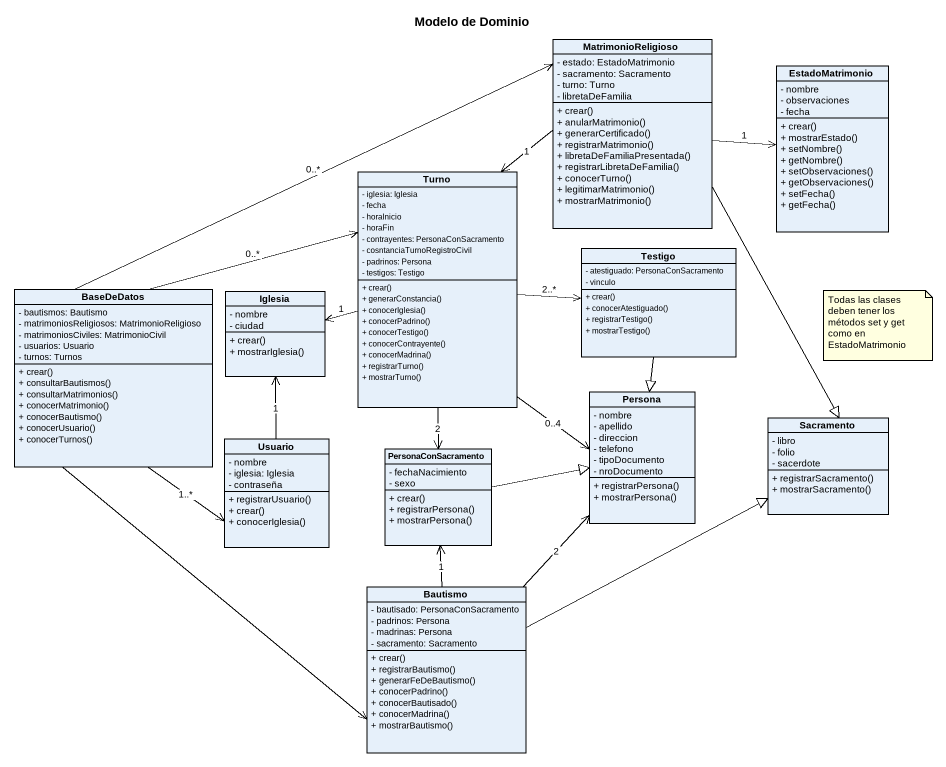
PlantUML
@startuml
title Modelo de Dominio
hide circle
hide empty members
skinparam classAttributeIconSize 0
class MatrimonioReligioso {
  - estado: EstadoMatrimonio
  - sacramento: Sacramento
  - turno: Turno
  - libretaDeFamilia
  + crear()
  + anularMatrimonio()
  + generarCertificado()
  + registrarMatrimonio()
  + libretaDeFamiliaPresentada()
  + registrarLibretaDeFamilia()
  + conocerTurno()
  + legitimarMatrimonio()
  + mostrarMatrimonio()
}
class EstadoMatrimonio {
  - nombre
  - observaciones
  - fecha
  + crear()
  + mostrarEstado()
  + setNombre()
  + getNombre()
  + setObservaciones()
  + getObservaciones()
  + setFecha()
  + getFecha()
}
class Turno {
  - iglesia: Iglesia
  - fecha
  - horaInicio
  - horaFin
  - contrayentes: PersonaConSacramento
  - cosntanciaTurnoRegistroCivil
  - padrinos: Persona
  - testigos: Testigo
  + crear()
  + generarConstancia()
  + conocerIglesia()
  + conocerPadrino()
  + conocerTestigo()
  + conocerContrayente()
  + conocerMadrina()
  + registrarTurno()
  + mostrarTurno()
}
class Testigo {
  - atestiguado: PersonaConSacramento
  - vinculo
  + crear()
  + conocerAtestiguado()
  + registrarTestigo()
  + mostrarTestigo()
}
class BaseDeDatos {
  - bautismos: Bautismo
  - matrimoniosReligiosos: MatrimonioReligioso
  - matrimoniosCiviles: MatrimonioCivil
  - usuarios: Usuario
  - turnos: Turnos
  + crear()
  + consultarBautismos()
  + consultarMatrimonios()
  + conocerMatrimonio()
  + conocerBautismo()
  + conocerUsuario()
  + conocerTurnos()
}
class Iglesia {
  - nombre
  - ciudad
  + crear()
  + mostrarIglesia()
}
class Persona {
  - nombre
  - apellido
  - direccion
  - telefono
  - tipoDocumento
  - nroDocumento
  + registrarPersona()
  + mostrarPersona()
}
class Sacramento {
  - libro
  - folio
  - sacerdote
  + registrarSacramento()
  + mostrarSacramento()
}
class Usuario {
  - nombre
  - iglesia: Iglesia
  - contraseña
  + registrarUsuario()
  + crear()
  + conocerIglesia()
}
class PersonaConSacramento {
  - fechaNacimiento
  - sexo
  + crear()
  + registrarPersona()
  + mostrarPersona()
}
class Bautismo {
  - bautisado: PersonaConSacramento
  - padrinos: Persona
  - madrinas: Persona
  - sacramento: Sacramento
  + crear()
  + registrarBautismo()
  + generarFeDeBautismo()
  + conocerPadrino()
  + conocerBautisado()
  + conocerMadrina()
  + mostrarBautismo()
}
MatrimonioReligioso -right-> EstadoMatrimonio : 1
MatrimonioReligioso --> Turno : 1
MatrimonioReligioso --|> Sacramento
Turno -right-> Testigo : 2..*
Turno -left-> Iglesia : 1
Turno --> Persona : 0..4
Turno --> PersonaConSacramento : 2
Testigo --|> Persona
BaseDeDatos -right-> MatrimonioReligioso : 0..*
BaseDeDatos -right-> Turno : 0..*
BaseDeDatos --> Usuario : 1..*
BaseDeDatos --> Bautismo
Usuario -up-> Iglesia : 1
PersonaConSacramento -right-|> Persona
Bautismo -up-> Persona : 2
Bautismo -right-|> Sacramento
Bautismo -up-> PersonaConSacramento : 1
note as N1
  Todas las clases deben tener los métodos set y get como en EstadoMatrimonio
end note
@enduml
